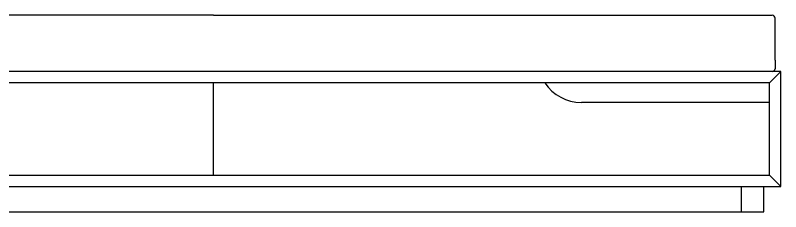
# Model space of a CAD drawing. Header units: centimetres. Extents: x -2268 to 4168, y -1681 to 1458.
# Drawn here: x 346.3 to 482.7, y 395.8 to 430.9 of the extents above; entities that cross this region are included whole.
import ezdxf

# ---------------------------------------------------------------- set-up
doc = ezdxf.new("R2010")
doc.units = ezdxf.units.CM
doc.layers.get('0').update_dxf_attribs({"color": 5})

msp = doc.modelspace()

# ---------------------------------------------------------------- linework, layer by layer
for p, q in [((381.6728, 430.8557), (283.7025, 430.8557)), ((381.6728, 430.8557), (479.643, 430.8557)), ((479.643, 430.8557), (481.1728, 430.8557)), ((481.6728, 428.8259), (481.6728, 430.3259)), ((481.6728, 422.8259), (481.6728, 428.8259)), ((481.6728, 422.8259), (481.6728, 421.3259)), ((482.6728, 420.7961), (280.6728, 420.7961)), ((480.6728, 418.7961), (482.6728, 420.7961)), ((482.6728, 420.7961), (481.1728, 420.7961)), ((482.6728, 400.2961), (482.6728, 420.7961)), ((480.6728, 418.7961), (282.6728, 418.7961)), ((381.6728, 418.7961), (381.6228, 418.7961)), ((381.6728, 402.2961), (381.6728, 418.7961)), ((480.6728, 402.2961), (480.6728, 418.7961)), ((480.6728, 415.2961), (447.1728, 415.2961)), ((283.6728, 402.2961), (479.6728, 402.2961)), ((479.6728, 402.2961), (480.6728, 402.2961)), ((482.6728, 400.2961), (480.6728, 402.2961)), ((283.6728, 400.2961), (479.6728, 400.2961)), ((475.6728, 395.7961), (475.6728, 400.2961)), ((479.6728, 395.7961), (479.6728, 400.2961)), ((479.6728, 400.2961), (482.6728, 400.2961)), ((283.6728, 395.7961), (479.6728, 395.7961))]:
    msp.add_line(p, q)
for centre, radius, start, end in [((481.1469, 430.3305), 0.5259, 359.503263, 87.183824), ((480.9788, 421.48), 0.7109, 285.833757, 347.479157), ((447.2506, 423.2265), 7.9307, 213.961062, 269.437427)]:
    msp.add_arc(centre, radius, start, end)

doc.saveas('drawing.dxf')
